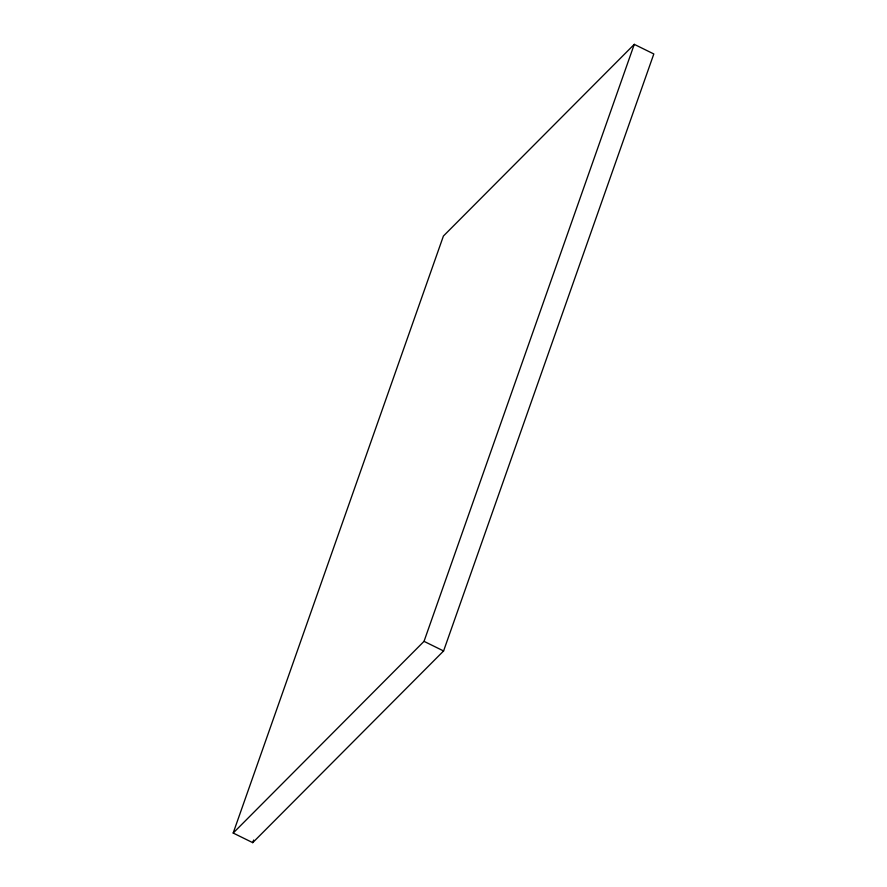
<?xml version="1.0" encoding="UTF-8"?>
<svg xmlns="http://www.w3.org/2000/svg" width="887" height="887" viewBox="0 0 887 887"><rect width="100%" height="100%" fill="white"/><g stroke="black" fill="none" stroke-linecap="round" stroke-linejoin="round"><path stroke-width="1.33" d="M233.181 833.037L443.411 236.031L634.272 44.35L653.819 53.963L443.589 650.969L252.728 842.65L233.181 833.037L424.03 641.345L634.272 44.35M252.728 842.65L253.649 840.033M424.03 641.345L443.589 650.969"/></g></svg>
